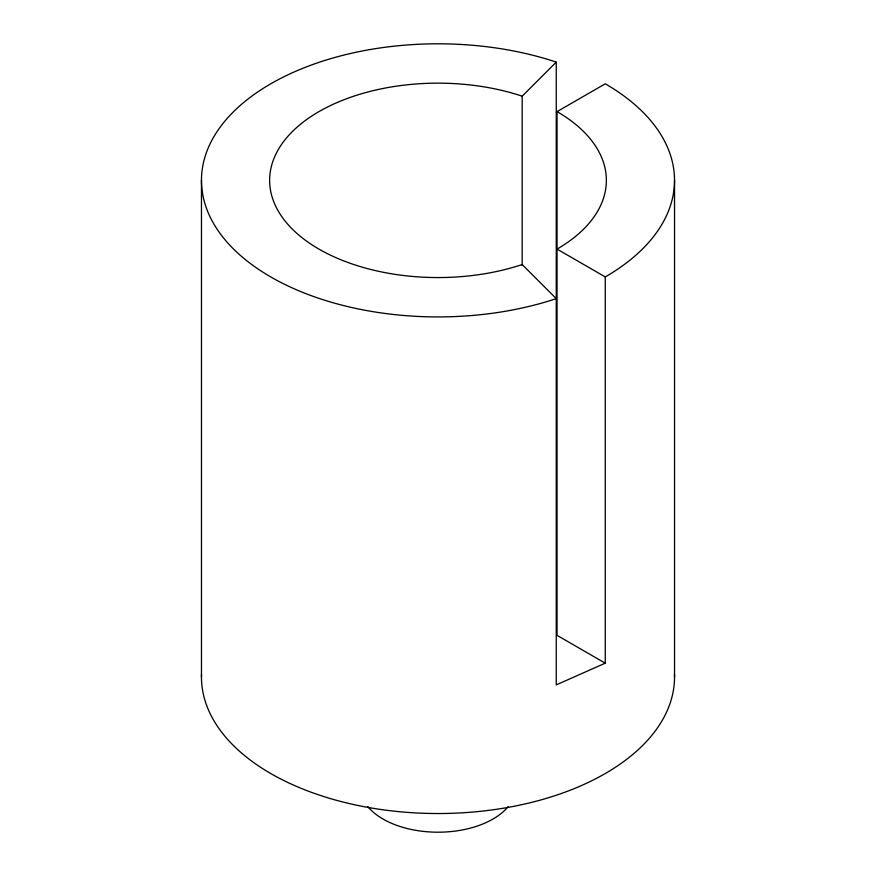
<?xml version="1.0" encoding="UTF-8"?>
<svg xmlns="http://www.w3.org/2000/svg" width="876" height="876" viewBox="0 0 876 876"><rect width="100%" height="100%" fill="white"/><g stroke="black" fill="none" stroke-linecap="round" stroke-linejoin="round"><path stroke-width="1.31" d="M201.469 676.973L201.469 180.357A236.531 136.557 0 0 0 556.26 298.628L522.184 264.541A168.367 97.203 0 0 1 269.633 180.357A168.367 97.203 0 0 1 522.184 96.174L556.26 62.097L556.26 684.879L605.25 663.176L605.25 276.925A236.531 136.557 0 0 0 605.25 83.8L557.048 111.624L557.048 635.352L605.25 663.176M605.25 276.925L557.048 249.091A168.367 97.203 0 0 0 557.048 111.624M674.531 180.357L674.531 676.973M522.184 96.174L522.184 265.417M674.487 674.345A236.531 136.557 0 0 1 438 813.53A236.531 136.557 0 0 1 201.513 674.345M201.469 180.357A236.531 136.557 0 0 1 556.26 62.097M508.135 806.654A77.712 44.873 0 0 1 438 832.2A77.712 44.873 0 0 1 367.865 806.654"/></g></svg>
